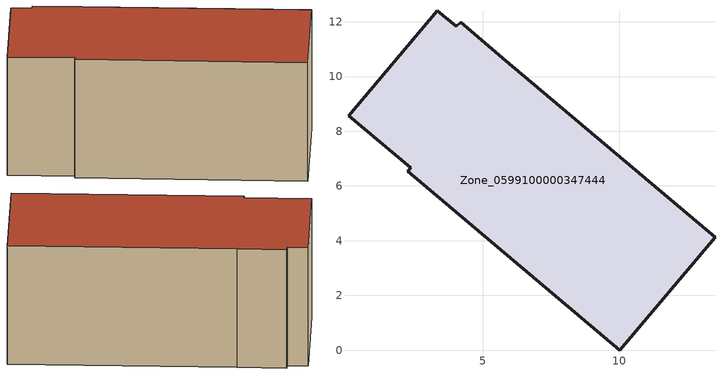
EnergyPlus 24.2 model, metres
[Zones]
Zone_0599100000347444
 floor ground (C_G): 10.01,0 2.26,6.55 2.37,6.67 0.1,8.57 3.33,12.4 4.03,11.83 4.19,11.98 5.85,10.57 13.49,4.12 z0.21
 wall outside (C_F): 10.01,0 13.49,4.12 5.85,10.57 4.19,11.98 4.03,11.83 3.33,12.4 0.1,8.57 2.37,6.67 2.26,6.55 10.01,0 z0.21:5.9
 roof outside (C_R): 2.26,6.55 10.01,0 13.49,4.12 5.85,10.57 4.19,11.98 4.03,11.83 3.33,12.4 0.1,8.57 2.37,6.67 z5.9
[BUILDING]
Pand.0599100000347444: North Axis=0; Terrain=City; Loads Convergence Tolerance Value=0.04; Temperature Convergence Tolerance Value=0.4; Solar Distribution=FullExterior; Maximum Number of Warmup Days=25; Minimum Number of Warmup Days=1
[Site:Location]
Rotterdam.The.Hague.AP_ZH_NLD Design_Conditions: Latitude=51.96; Longitude=4.45; Time Zone=1; Elevation=-4.5
[SITE:GROUNDTEMPERATURE:BUILDINGSURFACE]
18, 18, 18, 18, 18, 18, 18, 18, 18, 18, 18, 18
[MATERIAL] Thermal Absorptance=0.9; Solar Absorptance=0.7; Visible Absorptance=0.7
Name | Roughness | Thickness | Conductivity | Density | Specific Heat
G.TI.1992-2005 | MediumSmooth | 0.15 | 0.06 | 540 | 1210
F.TI.1992-2005 | Rough | 0.3 | 0.12 | 1920 | 840
R.TI.1992-2005 | MediumRough | 0.2 | 0.08 | 1500 | 1000
[CONSTRUCTION]
C_G: G.TI.1992-2005
C_F: F.TI.1992-2005
C_R: R.TI.1992-2005
[ZONE]
Zone_0599100000347444: Type=1; Multiplier=1; Ceiling Height=Autocalculate; Volume=Autocalculate; Floor Area=autocalculate; Part of Total Floor Area=Yes
[ZONEINFILTRATION:DESIGNFLOWRATE]
Infil_Zone_0599100000347444: Zone or ZoneList or Space or SpaceList=Zone_0599100000347444; Schedule=AlwaysOn; Design Flow Rate Calculation Method=Flow/Area; Flow Rate per Floor Area=0.0015; Constant Term Coefficient=1; Temperature Term Coefficient=0; Velocity Term Coefficient=0; Velocity Squared Term Coefficient=0
[HVACTEMPLATE:ZONE:IDEALLOADSAIRSYSTEM]
Zone_0599100000347444: Maximum Heating Supply Air Temperature=50; Minimum Cooling Supply Air Temperature=13; Maximum Heating Supply Air Humidity Ratio=0.0156; Minimum Cooling Supply Air Humidity Ratio=0.0077; Heating Limit=NoLimit; Cooling Limit=NoLimit; Dehumidification Control Type=ConstantSensibleHeatRatio; Cooling Sensible Heat Ratio=0.7; Dehumidification Setpoint=60; Humidification Control Type=None; Humidification Setpoint=30; Outdoor Air Method=None; Outdoor Air Flow Rate per Person=0.00944; Outdoor Air Flow Rate per Zone Floor Area=0; Outdoor Air Flow Rate per Zone=0; Demand Controlled Ventilation Type=None; Outdoor Air Economizer Type=NoEconomizer; Heat Recovery Type=None; Sensible Heat Recovery Effectiveness=0.7; Latent Heat Recovery Effectiveness=0.65
[ZONECONTROL:THERMOSTAT]
ThermostatControl_Zone_0599100000347444: Zone or ZoneList=Zone_0599100000347444; Control Type Schedule=DualSetpointControlType; Control 1=Thermostat_Zone_0599100000347444; Temperature Difference Between Cutout And Setpoint=0
[THERMOSTATSETPOINT:DUALSETPOINT]
Thermostat_Zone_0599100000347444: Heating Setpoint Temperature Schedule=HeatingSetpoint_Zone_0599100000347444; Cooling Setpoint Temperature Schedule=CoolingSetpoint_Zone_0599100000347444
[SCHEDULE:COMPACT]
HeatingSetpoint_Zone_0599100000347444: Through: 12/31, For: AllDays, Until: 24:00, 21
CoolingSetpoint_Zone_0599100000347444: Through: 12/31, For: AllDays, Until: 24:00, 24
DualSetpointControlType: Through: 12/31, For: AllDays, Until: 24:00, 4
AlwaysOn: Through: 12/31, For: AllDays, Until: 24:00, 1
